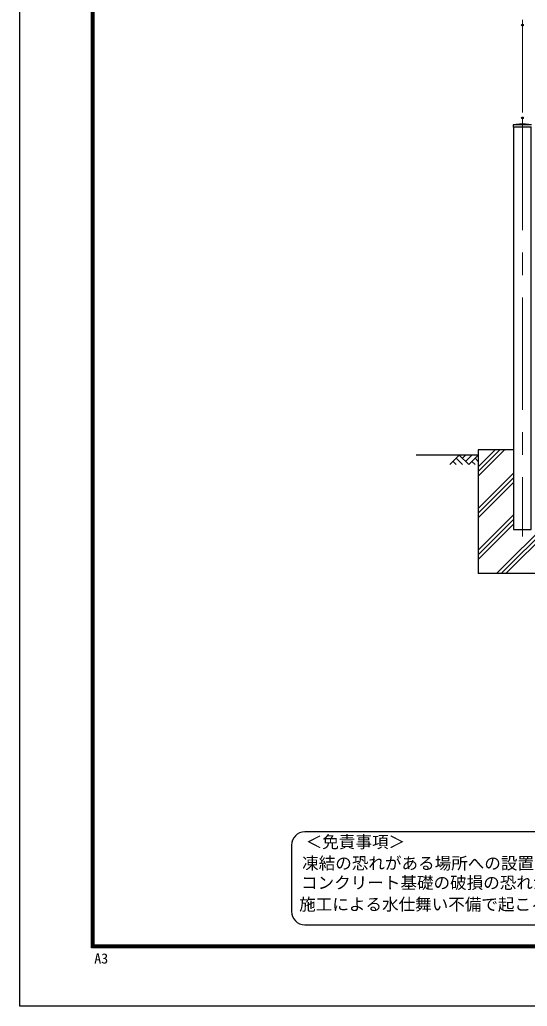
# Model space of a CAD drawing. Units: millimetres, scale not verified. Extents: x -6300 to 6300, y -4455 to 4455.
# Drawn here: x -6300 to -3432, y -4455 to 1124 of the extents above; entities that cross this region are included whole.
import ezdxf
from ezdxf.enums import TextEntityAlignment as Align

# ---------------------------------------------------------------- set-up
doc = ezdxf.new("R2010")
doc.units = ezdxf.units.MM
doc.header["$LTSCALE"] = 20
doc.header["$PDMODE"] = 32
doc.header["$PDSIZE"] = 10
doc.linetypes.add('USER1', pattern=[50.8, 31.75, -6.35, 6.35, -6.35])
for name, color, linetype, lineweight in [('0-0_D-TTL-TXT', 7, 'Continuous', 25), ('0-1_D-DCR-HCH', 7, 'Continuous', 13), ('0-2_D-STR4', 7, 'Continuous', 25), ('0-3_D-BMK', 2, 'USER1', 13), ('0-4_D-STR1', 1, 'Continuous', 25), ('0-6_D-BGD', 7, 'Continuous', 25), ('0-7_D-STR-DIM', 7, 'Continuous', 13), ('0-9_Defpoints', 8, 'Continuous', 25), ('0-C_D-TTL', 7, 'Continuous', 25)]:
    doc.layers.add(name, color=color, linetype=linetype, lineweight=lineweight)
doc.styles.add('ＭＳ ゴシック', font='')
doc.styles.get('ＭＳ ゴシック').set_extended_font_data('MS Gothic')

msp = doc.modelspace()

# ---------------------------------------------------------------- linework, layer by layer
at = {"layer": '0-0_D-TTL-TXT', "color": 2}
for p, q in [((-1020.71, -3468.94), (-4689.03, -3468.94)), ((-4764.03, -3543.94), (-4764.03, -3918.94)), ((-4689.03, -3993.94), (-1020.71, -3993.94))]:
    msp.add_line(p, q, dxfattribs=at)
for centre, start, end in [((-4689.03, -3543.94), 90, 180), ((-4689.03, -3918.94), 180, 270)]:
    msp.add_arc(centre, 75, start, end, dxfattribs=at)
at = {"layer": '0-1_D-DCR-HCH'}
for p, q in [((-3815.45, -1337.84), (-3868.66, -1391.05)), ((-3815.45, -1337.84), (-3762.24, -1391.05)), ((-3797.81, -1355.67), (-3779.98, -1337.84)), ((-3779.98, -1373.31), (-3744.5, -1337.84)), ((-3762.24, -1391.05), (-3709.03, -1337.84)), ((-3709.03, -1457.22), (-3559.64, -1307.84)), ((-3709.03, -1430.71), (-3586.16, -1307.84)), ((-3709.03, -1404.19), (-3612.67, -1307.84)), ((-3850.93, -1373.31), (-3833.11, -1391.05)), ((-3833.19, -1355.57), (-3797.55, -1391.05)), ((-3744.5, -1373.31), (-3726.68, -1391.05)), ((-3726.76, -1355.57), (-3709.03, -1373.23)), ((-3709.03, -1639.89), (-3509.03, -1439.89)), ((-3709.03, -1666.41), (-3509.03, -1466.41)), ((-3709.03, -1692.93), (-3509.03, -1492.93)), ((-3605.56, -2007.84), (-3209.03, -1611.3)), ((-3579.05, -2007.84), (-3209.03, -1637.82)), ((-3552.53, -2007.84), (-3209.03, -1664.33)), ((-3709.03, -1875.6), (-3509.03, -1675.6)), ((-3709.03, -1902.11), (-3509.03, -1702.11)), ((-3709.03, -1928.63), (-3509.03, -1728.63))]:
    msp.add_line(p, q, dxfattribs=at)
at = {"layer": '0-2_D-STR4'}
for p, q in [((-3709.03, -1307.84), (-3709.03, -2007.84)), ((-3509.03, -1307.84), (-3709.03, -1307.84)), ((-3209.03, -2007.84), (-3709.03, -2007.84))]:
    msp.add_line(p, q, dxfattribs=at)
at = {"layer": '0-3_D-BMK'}
msp.add_line((-3459.03, 569.16), (-3459.03, -1797.84), dxfattribs=at)
at = {"layer": '0-4_D-STR1'}
for p, q in [((-3407.43, 529.16), (-3510.63, 529.16)), ((-3510.63, 529.16), (-3510.63, 516.16)), ((-3407.43, 516.16), (-3510.63, 516.16)), ((-3509.03, 516.16), (-3509.03, -1757.84))]:
    msp.add_line(p, q, dxfattribs=at)
for points in [[(-3407.43, 529.16), (-3459.03, 536.16), (-3510.63, 529.16)], [(-3509.03, -1757.84), (-3409.03, -1757.84), (-3409.03, 516.16)]]:
    msp.add_lwpolyline(points, dxfattribs=at)
at = {"layer": '0-6_D-BGD'}
msp.add_line((-3709.03, -1337.84), (-4059.03, -1337.84), dxfattribs=at)
at = {"layer": '0-7_D-STR-DIM'}
msp.add_line((-3459.03, 599.16), (-3459.03, 1124.2), dxfattribs=at)
at = {"layer": '0-9_Defpoints'}
for p in [(-3459.03, 1094.2), (-3459.03, 569.16)]:
    msp.add_point(p, dxfattribs=at)
at = {"layer": '0-C_D-TTL', "color": 2}
msp.add_lwpolyline([(-6299.62, 4455), (6300.38, 4455), (6300.38, -4455), (-6299.62, -4455)], close=True, dxfattribs=at)
at = {"layer": '0-C_D-TTL'}
for points in [[(-5894.62, 4125), (5895.38, 4125), (5895.38, -4125), (-5894.62, -4125)], [(-5890.87, 4121.25), (5891.63, 4121.25), (5891.63, -4121.25), (-5890.87, -4121.25)], [(-5887.12, 4117.5), (5887.88, 4117.5), (5887.88, -4117.5), (-5887.12, -4117.5)], [(-5883.37, 4113.75), (5884.13, 4113.75), (5884.13, -4113.75), (-5883.37, -4113.75)], [(-5879.62, 4110), (5880.38, 4110), (5880.38, -4110), (-5879.62, -4110)]]:
    msp.add_lwpolyline(points, close=True, dxfattribs=at)

# ---------------------------------------------------------------- texts
at = {"layer": '0-0_D-TTL-TXT', "style": 'ＭＳ ゴシック'}
for s, height, p in [('＜免責事項＞ \u3000\u3000', 68.62, (-4683.47, -3580.2)), ('凍結の恐れがある場所への設置は、内部に溜まった雨水等の凍結融解により支柱の破損や', 68.62, (-4703.76, -3700.95)), ('コンクリート基礎の破損の恐れがありますので施工時、水仕舞いを行ってください。', 68.62, (-4709.92, -3811.08)), ('施工による水仕舞い不備で起こる支柱・基礎の破損について当社は責任を負いかねます。 ', 68.62, (-4720.41, -3933.32)), ('A3', 57.77, (-5878.56, -4230.92))]:
    msp.add_text(s, height=height, dxfattribs=at).set_placement(p, align=Align.BOTTOM_LEFT)

doc.saveas('drawing.dxf')
